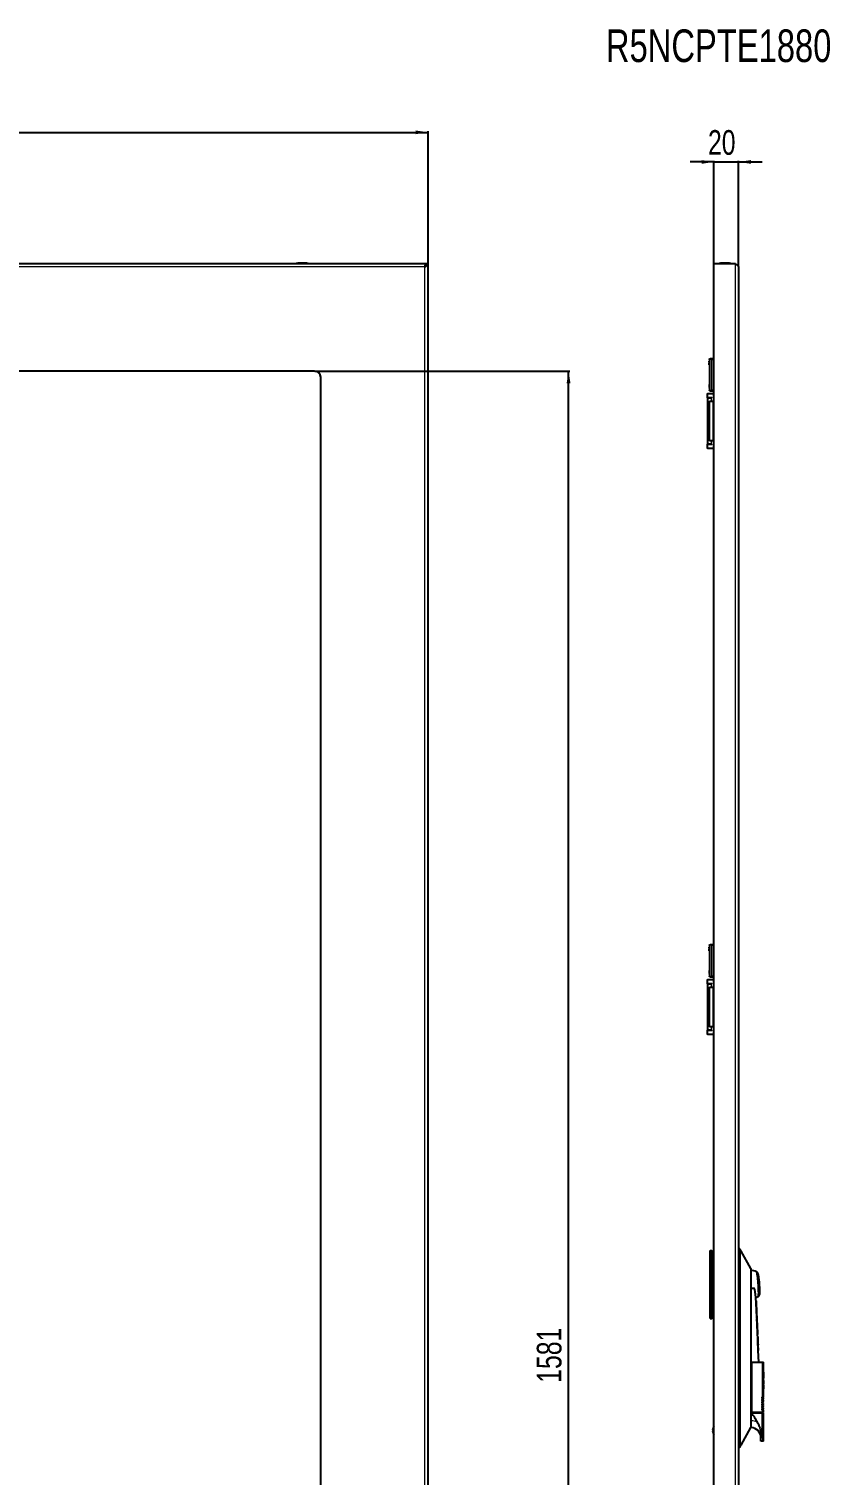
# Model space of a CAD drawing. Header units: millimetres. Extents: x -708 to 1768, y -1269 to 974.
# Drawn here: x -58 to 592, y -198 to 974 of the extents above; entities that cross this region are included whole.
import ezdxf

# ---------------------------------------------------------------- set-up
doc = ezdxf.new("R2010")
doc.units = ezdxf.units.MM
doc.layers.add('FORMAT', color=7, linetype='Continuous')
doc.styles.add('SLDTEXTSTYLE0', font='TXT', dxfattribs={"width": 0.75})
doc.dimstyles.new('SLDDIMSTYLE0', dxfattribs={"dimtxt": 20, "dimasz": 10, "dimexe": 0, "dimexo": 0.0625, "dimgap": 5, "dimtad": 2, "dimdec": 1, "dimrnd": 1e-09, "dimzin": 12, "dimdsep": 46, "dimtxsty": 'SLDTEXTSTYLE0', "dimsah": 1, "dimcen": 0.09, "dimadec": 0, "dimazin": 3, "dimtfac": 1, "dimtofl": 0, "dimtmove": 0, "dimatfit": 3, "dimfxl": 0, "dimfrac": 2, "dimtolj": 1, "dimtzin": 12, "dimarcsym": 0})
doc.dimstyles.new('SLDDIMSTYLE1', dxfattribs={"dimtxt": 20, "dimasz": 10, "dimexe": 0, "dimexo": 0.0625, "dimgap": 5, "dimtad": 2, "dimdec": 1, "dimrnd": 1e-09, "dimzin": 12, "dimdsep": 46, "dimtxsty": 'SLDTEXTSTYLE0', "dimsah": 1, "dimcen": 0.09, "dimadec": 0, "dimazin": 3, "dimtfac": 1, "dimtmove": 0, "dimatfit": 0, "dimfxl": 0, "dimfrac": 2, "dimtolj": 1, "dimtzin": 12, "dimarcsym": 0})

# ---------------------------------------------------------------- blocks, each defined once
blk = doc.blocks.new('_D')
at = {"layer": 'FORMAT'}
for p, q in [((-528.6, 784.1), (-528.6, 891.6)), ((265.4, 784.1), (265.4, 891.6)), ((-528.6, 890.6), (265.4, 890.6))]:
    blk.add_line(p, q, dxfattribs=at)
for points in [[(-528.6, 890.6), (-518.6, 889.1), (-518.6, 892.1)], [(265.4, 890.6), (255.4, 892.1), (255.4, 889.1)]]:
    blk.add_solid(points, dxfattribs=at)
at = {"layer": 'FORMAT', "insert": (-153.8, 916.4), "char_height": 20, "attachment_point": 1, "style": 'SLDTEXTSTYLE0'}
blk.add_mtext('794', dxfattribs=at)
blk = doc.blocks.new('_D_3')
at = {"layer": 'FORMAT'}
for p, q in [((173.4, 697.1), (380.4, 697.1)), ((379.4, -883.9), (379.4, 697.1)), ((173.4, -883.9), (380.4, -883.9))]:
    blk.add_line(p, q, dxfattribs=at)
for points in [[(379.4, 697.1), (377.8, 687.1), (380.9, 687.1)], [(379.4, -883.9), (380.9, -873.9), (377.8, -873.9)]]:
    blk.add_solid(points, dxfattribs=at)
at = {"layer": 'FORMAT', "insert": (353.6, -123), "char_height": 20, "attachment_point": 1, "rotation": 90, "style": 'SLDTEXTSTYLE0'}
blk.add_mtext('1581', dxfattribs=at)
blk = doc.blocks.new('_D_5')
at = {"layer": 'FORMAT'}
for p, q in [((497.3, 784.1), (497.3, 867.6)), ((517.3, 781.5), (517.3, 867.6)), ((497.3, 866.6), (478, 866.6)), ((497.3, 866.6), (517.3, 866.6)), ((517.3, 866.6), (536.5, 866.6))]:
    blk.add_line(p, q, dxfattribs=at)
for points in [[(497.3, 866.6), (487.3, 868.1), (487.3, 865.1)], [(517.3, 866.6), (527.3, 865.1), (527.3, 868.1)]]:
    blk.add_solid(points, dxfattribs=at)
at = {"layer": 'FORMAT', "insert": (492.5, 892.4), "char_height": 20, "attachment_point": 1, "style": 'SLDTEXTSTYLE0'}
blk.add_mtext('20', dxfattribs=at)

msp = doc.modelspace()

# ---------------------------------------------------------------- linework, layer by layer
at = {"color": 7, "linetype": 'Continuous', "lineweight": 25}
for p, q in [((263.07, 784.09), (-526.33, 784.09)), ((263.07, 784.09), (263.07, 782.36)), ((265.37, 784.09), (263.37, 784.09)), ((265.37, -970.91), (265.37, 784.09)), ((497.27, -970.91), (497.27, 784.09)), ((514.67, 784.09), (497.27, 784.09)), ((517.27, 781.49), (517.27, -17.41)), ((493.67, 706.59), (493.67, 681.59)), ((497.27, 707.09), (495.67, 707.09)), ((173.37, 697.09), (-436.63, 697.09)), ((178.37, -878.91), (178.37, 692.09)), ((495.67, 681.09), (497.27, 681.09)), ((491.72, 678.09), (491.72, 676.09)), ((497.27, 678.59), (492.22, 678.59)), ((492.22, 675.59), (495.72, 675.59)), ((492.22, 675.59), (492.22, 675.29)), ((492.22, 637.89), (492.22, 675.29)), ((492.22, 675.29), (495.22, 675.29)), ((493.77, 672.59), (496.77, 672.59)), ((493.77, 640.59), (493.77, 672.59)), ((494.72, 675.59), (494.72, 675.29)), ((495.22, 675.29), (495.72, 675.29)), ((495.72, 675.29), (495.72, 675.59)), ((497.27, 672.59), (496.77, 672.59)), ((491.72, 637.09), (491.72, 635.09)), ((495.22, 637.89), (492.22, 637.89)), ((492.22, 637.89), (492.22, 637.59)), ((495.72, 637.59), (492.22, 637.59)), ((492.22, 634.59), (497.27, 634.59)), ((496.77, 640.59), (493.77, 640.59)), ((494.72, 637.89), (494.72, 637.59)), ((495.72, 637.89), (495.22, 637.89)), ((495.72, 637.59), (495.72, 637.89)), ((496.77, 640.59), (497.27, 640.59)), ((493.67, 231.59), (493.67, 206.59)), ((497.27, 232.09), (495.67, 232.09)), ((491.72, 203.09), (491.72, 201.09)), ((497.27, 203.59), (492.22, 203.59)), ((492.22, 200.59), (495.72, 200.59)), ((492.22, 200.59), (492.22, 200.29)), ((492.22, 162.89), (492.22, 200.29)), ((492.22, 200.29), (495.22, 200.29)), ((494.72, 200.59), (494.72, 200.29)), ((495.22, 200.29), (495.72, 200.29)), ((495.67, 206.09), (497.27, 206.09)), ((495.72, 200.29), (495.72, 200.59)), ((493.77, 197.59), (496.77, 197.59)), ((493.77, 165.59), (493.77, 197.59)), ((497.27, 197.59), (496.77, 197.59)), ((496.77, 165.59), (493.77, 165.59)), ((496.77, 165.59), (497.27, 165.59)), ((491.72, 162.09), (491.72, 160.09)), ((495.22, 162.89), (492.22, 162.89)), ((492.22, 162.89), (492.22, 162.59)), ((495.72, 162.59), (492.22, 162.59)), ((492.22, 159.59), (497.27, 159.59)), ((494.72, 162.89), (494.72, 162.59)), ((495.72, 162.89), (495.22, 162.89)), ((495.72, 162.59), (495.72, 162.89)), ((494.37, -17.91), (494.37, -15.91)), ((494.37, -15.91), (495.27, -15.91)), ((494.37, -68.91), (494.37, -17.91)), ((495.67, -16.31), (495.67, -17.91)), ((495.67, -16.71), (497.27, -16.71)), ((495.67, -17.91), (495.67, -68.91)), ((518.27, -14.41), (517.27, -14.41)), ((517.27, -17.41), (517.27, -19.91)), ((517.27, -19.91), (517.27, -169.91)), ((518.27, -19.91), (518.27, -169.91)), ((527.27, -30.41), (519.35, -16.33)), ((527.27, -30.41), (527.27, -35.88)), ((527.27, -35.88), (527.27, -43.41)), ((527.27, -43.41), (527.27, -146.41)), ((531.79, -63.08), (531.39, -53.89)), ((531.51, -57.11), (531.46, -56.73)), ((531.52, -57.11), (531.47, -56.73)), ((531.47, -56.73), (531.59, -59.89)), ((531.52, -57.4), (531.51, -57.11)), ((531.52, -57.11), (531.51, -57.11)), ((531.53, -57.4), (531.52, -57.11)), ((531.53, -57.4), (531.52, -57.4)), ((534.21, -51.47), (534.22, -51.29)), ((494.37, -70.91), (494.37, -68.91)), ((495.67, -68.91), (495.67, -70.51)), ((497.27, -70.11), (495.67, -70.11)), ((531.88, -65.17), (531.78, -63.08)), ((531.79, -63.09), (531.78, -63.09)), ((532.06, -69.08), (531.83, -65.28)), ((532.04, -68.68), (531.9, -65.59)), ((531.9, -66.98), (532.14, -70.97)), ((532.03, -68.68), (532.06, -69.08)), ((532.1, -70.34), (532.05, -69.08)), ((532.06, -69.08), (532.05, -69.08)), ((494.37, -70.91), (495.27, -70.91)), ((532.08, -70.97), (532.07, -70.97)), ((532.14, -70.97), (532.08, -70.97)), ((532.23, -73.19), (532.13, -70.97)), ((532.17, -73.19), (532.17, -73.18)), ((532.17, -73.19), (532.17, -73.19)), ((532.29, -74.45), (532.24, -73.19)), ((532.28, -74.46), (532.28, -74.45)), ((532.39, -76.91), (532.3, -74.77)), ((532.4, -76.91), (532.39, -76.91)), ((532.6, -81.46), (532.4, -76.88)), ((532.45, -78.93), (532.49, -79.91)), ((532.46, -78.93), (532.5, -79.91)), ((532.57, -81.46), (532.56, -81.46)), ((532.69, -83.83), (532.59, -81.46)), ((532.64, -83.83), (532.64, -83.83)), ((532.81, -86.3), (532.7, -83.82)), ((532.76, -85.54), (532.77, -85.54)), ((532.77, -85.54), (532.78, -85.54)), ((532.8, -86.06), (532.79, -85.91)), ((532.82, -86.46), (532.8, -86.18)), ((532.84, -87.76), (532.82, -87.76)), ((532.85, -87.76), (532.83, -87.76)), ((532.89, -88.23), (532.84, -86.98)), ((532.87, -88.55), (532.84, -87.76)), ((532.88, -88.55), (532.85, -87.76)), ((532.86, -88.55), (532.85, -88.55)), ((532.86, -88.55), (532.88, -88.55)), ((532.87, -87.73), (532.92, -88.83)), ((532.91, -88.54), (532.89, -88.23)), ((532.95, -89.44), (532.91, -88.64)), ((533, -90.67), (532.95, -89.44)), ((533.04, -91.48), (533.02, -91.2)), ((533.05, -91.73), (533.04, -91.59)), ((533.18, -94.8), (533.06, -92.12)), ((533.06, -92.2), (533.06, -92.2)), ((533.07, -92.2), (533.07, -92.2)), ((533.18, -96.26), (533.12, -94.82)), ((533.14, -94.8), (533.13, -94.8)), ((533.26, -96.91), (533.17, -94.8)), ((533.69, -106.41), (533.27, -96.91)), ((527.27, -106.41), (527.48, -106.41)), ((527.48, -106.41), (527.72, -106.41)), ((527.72, -106.41), (527.72, -146.91)), ((527.72, -106.41), (536.83, -106.41)), ((536.83, -106.41), (536.83, -134.41)), ((536.83, -106.41), (537.48, -106.41)), ((537.23, -111.41), (537.48, -111.41)), ((537.23, -111.41), (537.23, -121.17)), ((537.35, -113.36), (537.35, -119.22)), ((537.36, -113.36), (537.35, -113.36)), ((537.36, -113.36), (537.36, -119.22)), ((537.36, -113.36), (537.48, -113.36)), ((537.48, -114.34), (537.41, -114.34)), ((537.41, -114.34), (537.41, -119.22)), ((537.46, -116.29), (537.46, -119.22)), ((537.47, -116.29), (537.46, -116.29)), ((537.47, -113.36), (537.47, -111.41)), ((537.47, -116.29), (537.47, -114.34)), ((537.47, -116.29), (537.47, -119.22)), ((537.47, -116.29), (537.48, -116.29)), ((537.48, -111.41), (537.48, -106.41)), ((537.48, -114.34), (537.48, -113.36)), ((537.48, -119.22), (537.48, -116.29)), ((537.41, -121.17), (537.23, -121.17)), ((537.37, -124.97), (537.23, -124.97)), ((537.23, -124.97), (537.23, -127.94)), ((537.23, -127.94), (537.3, -127.94)), ((537.29, -125.47), (537.29, -126.27)), ((537.3, -125.47), (537.29, -125.47)), ((537.3, -126.27), (537.29, -126.27)), ((537.29, -126.76), (537.29, -127.94)), ((537.3, -126.76), (537.29, -126.76)), ((537.3, -125.47), (537.3, -126.27)), ((537.3, -125.47), (537.36, -125.47)), ((537.36, -126.27), (537.3, -126.27)), ((537.3, -126.76), (537.3, -127.94)), ((537.3, -126.76), (537.35, -126.76)), ((537.36, -119.22), (537.35, -119.22)), ((537.41, -119.22), (537.36, -119.22)), ((537.38, -127.94), (537.4, -127.94)), ((537.4, -126.5), (537.39, -126.5)), ((537.39, -127.94), (537.43, -127.94)), ((537.41, -121.17), (537.41, -124.1)), ((537.48, -124.1), (537.41, -124.1)), ((537.43, -125.81), (537.42, -125.81)), ((537.43, -127.15), (537.42, -127.15)), ((537.42, -127.51), (537.42, -127.52)), ((537.43, -127.51), (537.42, -127.51)), ((537.43, -127.52), (537.42, -127.52)), ((537.42, -127.85), (537.42, -127.94)), ((537.43, -127.85), (537.42, -127.85)), ((537.43, -127.51), (537.43, -127.52)), ((537.43, -127.85), (537.43, -127.94)), ((537.47, -124.97), (537.44, -127.94)), ((537.44, -127.94), (537.47, -127.94)), ((537.47, -119.22), (537.46, -119.22)), ((537.46, -121.17), (537.46, -122.15)), ((537.47, -121.17), (537.46, -121.17)), ((537.47, -122.15), (537.46, -122.15)), ((537.46, -126.84), (537.47, -125.57)), ((537.47, -126.84), (537.46, -126.84)), ((537.46, -127.94), (537.46, -127.33)), ((537.47, -127.33), (537.46, -127.33)), ((537.47, -121.17), (537.47, -119.22)), ((537.48, -119.22), (537.47, -119.22)), ((537.47, -121.17), (537.47, -122.15)), ((537.47, -121.17), (537.48, -121.17)), ((537.47, -124.1), (537.47, -122.15)), ((537.48, -122.15), (537.47, -122.15)), ((537.48, -124.97), (537.47, -124.97)), ((537.48, -125.57), (537.47, -125.57)), ((537.47, -126.84), (537.48, -125.57)), ((537.47, -127.33), (537.47, -126.51)), ((537.47, -126.84), (537.48, -126.84)), ((537.47, -127.33), (537.48, -127.33)), ((537.47, -127.94), (537.47, -127.33)), ((537.48, -122.15), (537.48, -121.17)), ((537.48, -124.97), (537.48, -124.1)), ((537.48, -125.6), (537.48, -124.97)), ((537.48, -125.57), (537.48, -126.84)), ((537.48, -134.41), (537.48, -127.33)), ((536.29, -134.51), (536.72, -134.51)), ((536.29, -135.91), (536.72, -135.91)), ((536.29, -137.31), (536.72, -137.31)), ((536.29, -138.71), (536.72, -138.71)), ((536.29, -140.11), (536.72, -140.11)), ((537.38, -134.51), (536.72, -134.51)), ((537.38, -135.91), (536.72, -135.91)), ((537.38, -137.31), (536.72, -137.31)), ((537.38, -138.71), (536.72, -138.71)), ((537.38, -140.11), (536.72, -140.11)), ((537.48, -135.81), (536.83, -135.81)), ((537.48, -137.21), (536.83, -137.21)), ((537.48, -138.61), (536.83, -138.61)), ((537.48, -140.01), (536.83, -140.01)), ((537.48, -135.81), (536.98, -134.51)), ((537.48, -137.21), (536.98, -135.91)), ((537.48, -138.61), (536.98, -137.31)), ((537.48, -140.01), (536.98, -138.71)), ((537.48, -141.41), (536.98, -140.11)), ((527.27, -146.41), (527.27, -147.41)), ((527.27, -146.91), (527.48, -146.91)), ((527.48, -147.41), (527.27, -147.41)), ((527.48, -146.91), (527.72, -146.91)), ((527.48, -147.41), (527.72, -147.41)), ((527.72, -146.91), (536.83, -146.91)), ((527.72, -147.41), (536.83, -147.41)), ((535.48, -147.41), (535.46, -146.91)), ((536.29, -141.51), (536.72, -141.51)), ((536.29, -142.91), (536.72, -142.91)), ((536.29, -144.31), (536.72, -144.31)), ((537.38, -141.51), (536.72, -141.51)), ((537.38, -142.91), (536.72, -142.91)), ((537.38, -144.31), (536.72, -144.31)), ((537.48, -141.41), (536.83, -141.41)), ((537.48, -142.81), (536.83, -142.81)), ((537.48, -144.21), (536.83, -144.21)), ((536.83, -145.61), (536.83, -146.91)), ((537.48, -145.61), (536.83, -145.61)), ((536.83, -146.91), (537.48, -146.91)), ((536.83, -167.41), (536.83, -147.41)), ((536.83, -147.41), (537.48, -147.41)), ((537.48, -142.81), (536.98, -141.51)), ((537.48, -144.21), (536.98, -142.91)), ((537.48, -145.61), (536.98, -144.31)), ((537.48, -146.91), (537.48, -145.61)), ((537.48, -170.41), (537.48, -147.41)), ((496.25, -161.13), (496.56, -161.21)), ((496.56, -162.31), (496.25, -162.39)), ((496.56, -159.76), (496.56, -159.84)), ((496.56, -161.21), (496.56, -162.31)), ((496.56, -163.68), (496.56, -163.76)), ((519.35, -173.49), (527.27, -159.41)), ((527.27, -153.94), (527.27, -159.41)), ((527.27, -159.41), (527.48, -159.41)), ((517.27, -169.91), (517.27, -172.41)), ((517.27, -172.41), (517.27, -968.31)), ((518.27, -175.41), (517.27, -175.41)), ((535.48, -167.41), (535.48, -164.32)), ((537.2, -170.41), (535.48, -170.41)), ((537.48, -170.41), (537.2, -170.41))]:
    msp.add_line(p, q, dxfattribs=at)
at = {"color": 8, "linetype": 'Continuous', "lineweight": 18}
for p, q in [((262.77, 781.49), (-526.03, 781.49)), ((168.23, 784.22), (158.51, 784.22)), ((168.12, 784.34), (158.62, 784.34)), ((262.77, -968.31), (262.77, 781.49)), ((511.13, 784.22), (501.41, 784.22)), ((511.02, 784.34), (501.52, 784.34)), ((514.67, -970.91), (514.67, 784.09)), ((495.67, 706.59), (497.27, 706.59)), ((495.67, 681.59), (495.67, 706.59)), ((497.27, 681.59), (495.67, 681.59)), ((495.22, 675.29), (495.22, 675.59)), ((495.22, 672.59), (495.22, 675.29)), ((496.77, 640.59), (496.77, 672.59)), ((495.22, 637.89), (495.22, 640.59)), ((495.22, 637.59), (495.22, 637.89)), ((495.67, 206.59), (495.67, 231.59)), ((495.67, 231.59), (497.27, 231.59)), ((495.22, 200.29), (495.22, 200.59)), ((495.22, 197.59), (495.22, 200.29)), ((497.27, 206.59), (495.67, 206.59)), ((496.77, 165.59), (496.77, 197.59)), ((495.22, 162.89), (495.22, 165.59)), ((495.22, 162.59), (495.22, 162.89)), ((494.37, -17.91), (495.27, -17.91)), ((495.27, -17.91), (495.27, -15.91)), ((495.27, -17.91), (495.67, -17.91)), ((495.27, -68.91), (495.27, -17.91)), ((497.27, -17.71), (495.67, -17.71)), ((518.27, -19.91), (517.27, -19.91)), ((494.37, -68.91), (495.27, -68.91)), ((495.27, -70.91), (495.27, -68.91)), ((495.27, -68.91), (495.67, -68.91)), ((495.67, -69.11), (497.27, -69.11)), ((532.46, -78.93), (532.45, -78.93)), ((532.5, -79.91), (532.49, -79.91)), ((527.48, -106.41), (527.48, -146.91)), ((536.83, -134.41), (537.48, -134.41)), ((527.48, -153.94), (527.27, -153.94)), ((527.48, -159.41), (527.48, -153.94)), ((518.27, -169.91), (517.27, -169.91)), ((535.48, -167.41), (536.83, -167.41))]:
    msp.add_line(p, q, dxfattribs=at)
at = {"color": 7, "linetype": 'Continuous', "lineweight": 25, "flags": 128}
for points in [[(531.83, -65.28), (531.87, -66.23), (531.9, -66.98)], [(532.08, -70.97), (532.13, -72.21), (532.17, -73.19)], [(532.45, -79.59), (532.56, -81.96), (532.64, -83.83)], [(532.49, -79.91), (532.53, -80.78), (532.56, -81.46)], [(532.5, -79.91), (532.54, -80.78), (532.57, -81.46)], [(532.84, -88.41), (533.03, -92.81), (533.18, -96.26)], [(533.13, -94.8), (532.97, -91.3), (532.85, -88.55)], [(533.14, -94.8), (532.98, -91.3), (532.86, -88.55)], [(537.39, -127.24), (537.39, -127.42), (537.39, -127.56)], [(537.42, -127.51), (537.42, -127.31), (537.42, -127.15)], [(537.43, -127.51), (537.43, -127.31), (537.43, -127.15)]]:
    msp.add_lwpolyline(points, dxfattribs=at)
at = {"color": 7, "linetype": 'Continuous', "lineweight": 25}
for centre, radius, start, end in [((158.64, 784.22), 0.126, 96.02558, 180), ((184.28, 784.15), 25.77, 179.86102, 180.13898), ((163.37, 739.34), 45.25, 90.0016, 96.02558), ((163.37, 739.34), 45.25, 83.97442, 89.9984), ((168.11, 784.22), 0.126, 0, 83.97442), ((142.47, 784.15), 25.77, 359.86102, 0.13898), ((501.54, 784.22), 0.126, 96.02558, 180), ((527.18, 784.15), 25.77, 179.86102, 180.13898), ((506.27, 739.34), 45.25, 90.0016, 96.02558), ((506.27, 739.34), 45.25, 83.97442, 89.9984), ((511.01, 784.22), 0.126, 0, 83.97442), ((485.37, 784.15), 25.77, 359.86102, 0.13898), ((173.37, 692.09), 5, 0, 90), ((492.22, 678.09), 0.5, 90, 180), ((492.22, 676.09), 0.5, 180, 270), ((492.22, 637.09), 0.5, 90, 180), ((492.22, 635.09), 0.5, 180, 270), ((492.22, 203.09), 0.5, 90, 180), ((492.22, 201.09), 0.5, 180, 270), ((492.22, 162.09), 0.5, 90, 180), ((492.22, 160.09), 0.5, 180, 270), ((495.27, -16.31), 0.4, 0, 90), ((527.27, -43.41), 11.4, 66.37549, 90), ((527.27, -43.41), 11.4, 291.36213, 301.71629), ((495.27, -70.51), 0.4, 270, 0), ((537.38, -134.41), 0.1, 270, 0), ((537.38, -135.81), 0.1, 270, 0), ((537.38, -137.21), 0.1, 270, 0), ((537.38, -138.61), 0.1, 270, 0), ((537.38, -140.01), 0.1, 270, 0), ((537.38, -141.41), 0.1, 270, 0), ((537.38, -142.81), 0.1, 270, 0), ((537.38, -144.21), 0.1, 270, 0), ((501.66, -161.76), 5.45, 159.42245, 173.41237), ((501.66, -161.76), 5.45, 186.58763, 200.57755), ((501.52, -161.76), 5.35, 142.60007, 158.09132), ((501.52, -161.76), 5.35, 201.90868, 217.39993), ((527.48, -167.41), 8, 0, 90)]:
    msp.add_arc(centre, radius, start, end, dxfattribs=at)
at = {"color": 8, "linetype": 'Continuous', "lineweight": 18}
msp.add_arc((527.63, -166.01), 12.07, 66.28954, 90.71323, dxfattribs=at)
at = {"color": 7, "linetype": 'Continuous', "lineweight": 25}
for points, knots in [([(262.77, 781.49), (262.94, 781.6), (263.11, 781.71), (263.45, 781.92), (263.61, 782.03), (263.93, 782.25), (264.08, 782.36), (264.36, 782.57), (264.49, 782.68), (264.73, 782.9), (264.84, 783.01), (265.03, 783.22), (265.11, 783.33), (265.3, 783.66), (265.37, 783.87), (265.37, 784.09)], [0, 0, 0, 0, 0.125, 0.125, 0.25, 0.25, 0.375, 0.375, 0.5, 0.5, 0.625, 0.625, 0.75, 0.75, 1, 1, 1, 1]), ([(262.77, 781.49), (262.93, 781.92), (263.08, 782.35), (263.31, 783.22), (263.37, 783.66), (263.37, 784.09)], [0, 0, 0, 0, 0.5, 0.5, 1, 1, 1, 1]), ([(263.07, 784.09), (263.05, 784.09), (263.02, 784.02), (262.97, 783.76), (262.95, 783.57), (262.9, 783.09), (262.87, 782.8), (262.82, 782.17), (262.8, 781.83), (262.77, 781.49)], [0, 0, 0, 0, 0.25, 0.25, 0.5, 0.5, 0.75, 0.75, 1, 1, 1, 1]), ([(514.67, 784.09), (514.84, 783.98), (515.01, 783.87), (515.35, 783.66), (515.51, 783.55), (515.83, 783.33), (515.98, 783.22), (516.26, 783.01), (516.39, 782.9), (516.63, 782.68), (516.74, 782.57), (516.93, 782.36), (517.01, 782.25), (517.21, 781.92), (517.27, 781.71), (517.27, 781.49)], [0, 0, 0, 0, 0.125, 0.125, 0.25, 0.25, 0.375, 0.375, 0.5, 0.5, 0.625, 0.625, 0.75, 0.75, 1, 1, 1, 1]), ([(493.37, 704.59), (493.37, 704.65), (493.37, 704.73), (493.37, 704.82), (493.37, 704.91), (493.37, 705.04), (493.37, 705.07), (493.37, 705.09)], [0, 0, 0, 0, 0.1246927, 0.1871822, 0.2497734, 0.5000394, 1, 1, 1, 1]), ([(493.37, 704.38), (493.37, 704.39), (493.37, 704.39), (493.37, 704.4), (493.37, 704.41), (493.37, 704.43), (493.37, 704.48), (493.37, 704.52), (493.37, 704.56), (493.37, 704.58), (493.37, 704.59)], [0, 0, 0, 0, 0.1288253, 0.1801694, 0.2433966, 0.3698599, 0.4998642, 0.7496495, 0.8434763, 1, 1, 1, 1]), ([(493.37, 702.88), (493.37, 702.95), (493.37, 703.11), (493.37, 703.33), (493.37, 703.5), (493.37, 703.67), (493.37, 703.78), (493.37, 703.79), (493.37, 703.8)], [0, 0, 0, 0, 0.12504855, 0.2498861, 0.37085579, 0.49981991, 0.74960864, 1, 1, 1, 1]), ([(493.37, 702.03), (493.37, 702.04), (493.37, 702.05), (493.37, 702.14), (493.37, 702.23), (493.37, 702.36), (493.37, 702.57), (493.37, 702.75), (493.37, 702.88)], [0, 0, 0, 0, 0.25007, 0.3791813, 0.5004993, 0.6241696, 0.7508424, 1, 1, 1, 1]), ([(493.37, 686.15), (493.37, 686.14), (493.37, 686.13), (493.37, 686.04), (493.37, 685.95), (493.37, 685.82), (493.37, 685.61), (493.37, 685.43), (493.37, 685.31)], [0, 0, 0, 0, 0.2500695, 0.3795588, 0.5004992, 0.6245563, 0.7508428, 1, 1, 1, 1]), ([(493.37, 685.31), (493.37, 685.27), (493.37, 685.19), (493.37, 685.03), (493.37, 684.85), (493.37, 684.67), (493.37, 684.51), (493.37, 684.4), (493.37, 684.39), (493.37, 684.38)], [0, 0, 0, 0, 0.06263661, 0.12527825, 0.25007232, 0.37484052, 0.49999408, 0.74969583, 1, 1, 1, 1]), ([(493.37, 683.8), (493.37, 683.79), (493.37, 683.79), (493.37, 683.78), (493.37, 683.77), (493.37, 683.75), (493.37, 683.68), (493.37, 683.63), (493.37, 683.59)], [0, 0, 0, 0, 0.1310705, 0.1824367, 0.2437962, 0.3713877, 0.5004416, 1, 1, 1, 1]), ([(493.37, 683.59), (493.37, 683.56), (493.37, 683.51), (493.37, 683.43), (493.37, 683.36), (493.37, 683.27), (493.37, 683.14), (493.37, 683.11), (493.37, 683.09)], [0, 0, 0, 0, 0.0626863, 0.1251726, 0.1876279, 0.2501847, 0.5003136, 1, 1, 1, 1]), ([(493.37, 229.59), (493.37, 229.65), (493.37, 229.73), (493.37, 229.82), (493.37, 229.91), (493.37, 230.04), (493.37, 230.07), (493.37, 230.09)], [0, 0, 0, 0, 0.12469266, 0.18718223, 0.24977336, 0.50003944, 1, 1, 1, 1]), ([(493.37, 229.38), (493.37, 229.39), (493.37, 229.39), (493.37, 229.4), (493.37, 229.41), (493.37, 229.43), (493.37, 229.48), (493.37, 229.52), (493.37, 229.56), (493.37, 229.58), (493.37, 229.59)], [0, 0, 0, 0, 0.1288253, 0.1801694, 0.2433966, 0.3698599, 0.4998642, 0.7496495, 0.8434763, 1, 1, 1, 1]), ([(493.37, 227.88), (493.37, 227.95), (493.37, 228.11), (493.37, 228.33), (493.37, 228.5), (493.37, 228.67), (493.37, 228.78), (493.37, 228.79), (493.37, 228.8)], [0, 0, 0, 0, 0.1250486, 0.2498861, 0.3708558, 0.4998199, 0.7496086, 1, 1, 1, 1]), ([(493.37, 227.03), (493.37, 227.04), (493.37, 227.05), (493.37, 227.14), (493.37, 227.23), (493.37, 227.36), (493.37, 227.57), (493.37, 227.75), (493.37, 227.88)], [0, 0, 0, 0, 0.25007, 0.3791813, 0.5004993, 0.6241696, 0.7508424, 1, 1, 1, 1]), ([(493.37, 211.15), (493.37, 211.14), (493.37, 211.13), (493.37, 211.04), (493.37, 210.95), (493.37, 210.82), (493.37, 210.61), (493.37, 210.43), (493.37, 210.31)], [0, 0, 0, 0, 0.2500695, 0.3795588, 0.5004992, 0.6245563, 0.7508428, 1, 1, 1, 1]), ([(493.37, 210.31), (493.37, 210.27), (493.37, 210.19), (493.37, 210.03), (493.37, 209.85), (493.37, 209.67), (493.37, 209.51), (493.37, 209.4), (493.37, 209.39), (493.37, 209.38)], [0, 0, 0, 0, 0.0626366, 0.1252782, 0.2500723, 0.3748405, 0.4999941, 0.7496958, 1, 1, 1, 1]), ([(493.37, 208.8), (493.37, 208.79), (493.37, 208.79), (493.37, 208.78), (493.37, 208.77), (493.37, 208.75), (493.37, 208.68), (493.37, 208.63), (493.37, 208.59)], [0, 0, 0, 0, 0.1310705, 0.1824367, 0.2437962, 0.3713877, 0.5004416, 1, 1, 1, 1]), ([(493.37, 208.59), (493.37, 208.56), (493.37, 208.51), (493.37, 208.43), (493.37, 208.36), (493.37, 208.27), (493.37, 208.14), (493.37, 208.11), (493.37, 208.09)], [0, 0, 0, 0, 0.0626863, 0.1251726, 0.1876279, 0.2501847, 0.5003136, 1, 1, 1, 1]), ([(518.27, -14.41), (518.27, -14.47), (518.27, -14.59), (518.27, -15.54), (518.27, -16.94), (518.27, -18.48), (518.27, -19.5), (518.27, -19.91)], [0, 0, 0, 0, 0.2146939, 0.4293877, 0.6440816, 0.8587754, 1, 1, 1, 1]), ([(519.35, -16.33), (519.16, -16.02), (518.8, -15.44), (518.45, -14.74), (518.28, -14.41)], [0, 0, 0, 0, 0.5253232, 1, 1, 1, 1]), ([(532.9, -34.17), (532.88, -34.11), (532.82, -33.93), (532.64, -33.62), (532.33, -33.25), (532.02, -33.08), (531.85, -32.99)], [0, 0, 0, 0, 0.1241525, 0.3416426, 0.6499736, 1, 1, 1, 1]), ([(532.98, -34.51), (532.97, -34.49), (532.96, -34.4), (533.05, -34.9), (533.25, -36.09), (533.59, -38.32), (533.9, -41.07), (534.14, -44.02), (534.25, -46.8), (534.27, -49.12), (534.24, -50.75), (534.21, -51.41), (534.21, -51.46), (534.21, -51.47)], [0, 0, 0, 0, 0.0304029, 0.0987685, 0.2060227, 0.3169243, 0.4297958, 0.5422701, 0.6521441, 0.7582201, 0.8609093, 0.9621672, 1, 1, 1, 1]), ([(531.37, -53.89), (531.37, -53.9), (531.38, -53.92), (531.13, -52.56), (530.81, -50.37), (530.52, -48.3), (530.45, -47.07), (530.21, -46.7), (530.14, -46.65), (530.08, -46.63), (529.95, -46.64), (529.51, -46.71), (528.58, -46.74), (527.77, -46.53), (527.29, -46.41)], [0, 0, 0, 0, 0.1420116, 0.3674067, 0.5915241, 0.7394027, 0.8132929, 0.8201752, 0.8255968, 0.8292873, 0.8330273, 0.8487437, 0.9118689, 1, 1, 1, 1]), ([(531.62, -59.83), (531.6, -59.39), (531.56, -58.52), (531.54, -57.77), (531.53, -57.4)], [0, 0, 0, 0, 0.5009634, 1, 1, 1, 1]), ([(533.27, -53.08), (533.35, -53.04), (533.57, -52.91), (533.82, -52.61), (534.03, -52.27), (534.13, -51.99), (534.17, -51.83), (534.18, -51.77)], [0, 0, 0, 0, 0.17470151, 0.45834159, 0.69638119, 0.88850071, 1, 1, 1, 1]), ([(531.59, -59.89), (531.62, -60.48), (531.67, -61.66), (531.76, -63.37), (531.84, -64.68), (531.89, -65.33), (531.9, -65.56), (531.9, -65.59), (531.9, -65.6)], [0, 0, 0, 0, 0.2502823, 0.4993933, 0.7487907, 0.8746994, 0.9372862, 1, 1, 1, 1]), ([(531.79, -63.09), (531.79, -63.08), (531.79, -63.04), (531.78, -62.79), (531.75, -62.43), (531.72, -61.84), (531.67, -60.96), (531.63, -60.21), (531.62, -59.83)], [0, 0, 0, 0, 0.1244159, 0.2483566, 0.3739824, 0.5001693, 0.7493996, 1, 1, 1, 1]), ([(532.29, -74.48), (532.29, -74.44), (532.29, -74.36), (532.29, -74.69), (532.3, -75.29), (532.32, -75.8), (532.32, -76.06)], [0, 0, 0, 0, 0.248736, 0.498686, 0.7481067, 1, 1, 1, 1]), ([(532.32, -76.06), (532.33, -76.34), (532.35, -76.88), (532.39, -78.09), (532.43, -78.99), (532.45, -79.59)], [0, 0, 0, 0, 0.249362, 0.4996719, 1, 1, 1, 1]), ([(532.39, -76.91), (532.39, -76.92), (532.39, -76.93), (532.39, -77.11), (532.39, -77.36), (532.4, -77.71), (532.42, -78.24), (532.44, -78.65), (532.45, -78.93)], [0, 0, 0, 0, 0.2494324, 0.37514, 0.4993561, 0.6234585, 0.749245, 1, 1, 1, 1]), ([(532.4, -76.91), (532.4, -76.92), (532.4, -76.93), (532.4, -77.11), (532.4, -77.36), (532.41, -77.71), (532.43, -78.24), (532.45, -78.65), (532.46, -78.93)], [0, 0, 0, 0, 0.2494324, 0.37514, 0.4993561, 0.6234585, 0.749245, 1, 1, 1, 1]), ([(532.79, -85.91), (532.79, -85.98), (532.8, -86.1), (532.81, -86.51), (532.83, -87.14), (532.86, -87.97), (532.89, -88.54), (532.9, -88.83)], [0, 0, 0, 0, 0.1246003, 0.2489765, 0.5004054, 0.7493329, 1, 1, 1, 1]), ([(532.91, -88.83), (532.89, -88.31), (532.86, -87.53), (532.82, -86.57), (532.81, -86.23), (532.8, -86.06)], [0, 0, 0, 0, 0.4989654, 0.74992197, 1, 1, 1, 1]), ([(532.92, -88.83), (532.9, -88.41), (532.87, -87.77), (532.84, -86.98), (532.82, -86.63), (532.82, -86.46)], [0, 0, 0, 0, 0.5014603, 0.750257, 1, 1, 1, 1]), ([(532.83, -87.76), (532.83, -87.77), (532.83, -87.79), (532.83, -87.94), (532.83, -88.12), (532.83, -88.28), (532.84, -88.37), (532.84, -88.41)], [0, 0, 0, 0, 0.2494454, 0.4989987, 0.7485105, 0.8738593, 1, 1, 1, 1]), ([(532.9, -88.83), (532.91, -89.11), (532.94, -89.67), (532.98, -90.49), (533.01, -91.12), (533.04, -91.53), (533.04, -91.66), (533.05, -91.73)], [0, 0, 0, 0, 0.24873067, 0.49737733, 0.75052803, 0.87523315, 1, 1, 1, 1]), ([(533.04, -91.59), (533.03, -91.42), (533.02, -91.07), (532.97, -90.12), (532.93, -89.35), (532.91, -88.83)], [0, 0, 0, 0, 0.2495753, 0.5008418, 1, 1, 1, 1]), ([(532.92, -88.83), (532.94, -89.21), (532.96, -89.68), (532.98, -90.11), (532.98, -90.19)], [0, 0, 0, 0, 0.8027863, 1, 1, 1, 1]), ([(533.02, -91.2), (533.02, -91.03), (533, -90.68), (532.97, -89.88), (532.94, -89.25), (532.92, -88.83)], [0, 0, 0, 0, 0.2508953, 0.500775, 1, 1, 1, 1]), ([(533.05, -91.77), (533.05, -91.83), (533.06, -92.02), (533.06, -92.13), (533.07, -92.2)], [0, 0, 0, 0, 0.33497063, 1, 1, 1, 1]), ([(533.18, -96.26), (533.18, -96.3), (533.19, -96.39), (533.2, -96.55), (533.21, -96.73), (533.22, -96.88), (533.23, -96.9), (533.23, -96.91)], [0, 0, 0, 0, 0.1253881, 0.2505914, 0.5001924, 0.7498055, 1, 1, 1, 1]), ([(537.35, -126.76), (537.36, -126.76), (537.37, -126.77), (537.38, -126.83), (537.38, -126.89), (537.39, -127), (537.39, -127.12), (537.39, -127.21), (537.39, -127.24)], [0, 0, 0, 0, 0.3623072, 0.4997618, 0.6038945, 0.7077513, 0.8881589, 1, 1, 1, 1]), ([(537.42, -125.81), (537.42, -125.73), (537.42, -125.58), (537.42, -125.36), (537.41, -125.2), (537.39, -124.99), (537.37, -124.98), (537.36, -124.97)], [0, 0, 0, 0, 0.125885, 0.2500023, 0.3752557, 0.5012371, 1, 1, 1, 1]), ([(537.36, -125.47), (537.37, -125.47), (537.38, -125.48), (537.39, -125.58), (537.39, -125.67), (537.39, -125.77), (537.39, -125.84), (537.39, -125.87)], [0, 0, 0, 0, 0.4647786, 0.6394977, 0.7667833, 0.8944855, 1, 1, 1, 1]), ([(537.39, -125.87), (537.39, -125.91), (537.39, -125.99), (537.39, -126.09), (537.39, -126.17), (537.38, -126.26), (537.37, -126.26), (537.36, -126.27)], [0, 0, 0, 0, 0.1448477, 0.2595538, 0.3741459, 0.5488424, 1, 1, 1, 1]), ([(537.43, -125.81), (537.43, -125.72), (537.43, -125.55), (537.42, -125.34), (537.42, -125.17), (537.4, -124.99), (537.38, -124.98), (537.37, -124.97)], [0, 0, 0, 0, 0.1491412, 0.264134, 0.3788516, 0.5602325, 1, 1, 1, 1]), ([(537.39, -126.5), (537.4, -126.48), (537.41, -126.44), (537.41, -126.31), (537.42, -126.18), (537.42, -126.02), (537.42, -125.89), (537.42, -125.81)], [0, 0, 0, 0, 0.2497832, 0.499064, 0.6242352, 0.7496528, 1, 1, 1, 1]), ([(537.42, -127.15), (537.42, -127.07), (537.41, -126.96), (537.41, -126.81), (537.41, -126.71), (537.41, -126.63), (537.4, -126.56), (537.4, -126.52), (537.39, -126.5)], [0, 0, 0, 0, 0.2503671, 0.3757454, 0.500635, 0.6256328, 0.7501265, 1, 1, 1, 1]), ([(537.39, -127.56), (537.39, -127.6), (537.39, -127.67), (537.39, -127.79), (537.39, -127.88), (537.39, -127.93), (537.39, -127.94)], [0, 0, 0, 0, 0.25613945, 0.51269783, 0.91902215, 1, 1, 1, 1]), ([(537.4, -126.5), (537.41, -126.47), (537.42, -126.42), (537.42, -126.25), (537.43, -126.06), (537.43, -125.9), (537.43, -125.82), (537.43, -125.81)], [0, 0, 0, 0, 0.3314728, 0.5464809, 0.7625261, 0.960277, 1, 1, 1, 1]), ([(537.43, -127.15), (537.43, -127.05), (537.42, -126.89), (537.42, -126.69), (537.41, -126.57), (537.41, -126.53), (537.4, -126.5)], [0, 0, 0, 0, 0.3364219, 0.5234602, 0.710673, 1, 1, 1, 1]), ([(537.42, -127.85), (537.42, -127.84), (537.42, -127.83), (537.42, -127.79), (537.42, -127.69), (537.42, -127.59), (537.42, -127.52)], [0, 0, 0, 0, 0.1253633, 0.25003164, 0.49967516, 1, 1, 1, 1]), ([(537.43, -127.85), (537.43, -127.84), (537.43, -127.81), (537.43, -127.73), (537.43, -127.63), (537.43, -127.56), (537.43, -127.52)], [0, 0, 0, 0, 0.2026304, 0.4204058, 0.7280078, 1, 1, 1, 1]), ([(536.82, -135.81), (536.73, -135.59), (536.6, -135.27), (536.42, -134.84), (536.33, -134.62), (536.29, -134.51)], [0, 0, 0, 0, 0.4999933, 0.7499958, 1, 1, 1, 1]), ([(536.82, -137.21), (536.73, -136.99), (536.6, -136.67), (536.42, -136.24), (536.33, -136.02), (536.29, -135.91)], [0, 0, 0, 0, 0.4999933, 0.7499958, 1, 1, 1, 1]), ([(536.82, -138.61), (536.73, -138.39), (536.6, -138.07), (536.42, -137.64), (536.33, -137.42), (536.29, -137.31)], [0, 0, 0, 0, 0.4999933, 0.7499958, 1, 1, 1, 1]), ([(536.82, -140.01), (536.73, -139.79), (536.6, -139.47), (536.42, -139.04), (536.33, -138.82), (536.29, -138.71)], [0, 0, 0, 0, 0.4999933, 0.7499958, 1, 1, 1, 1]), ([(536.82, -141.41), (536.73, -141.19), (536.6, -140.87), (536.42, -140.44), (536.33, -140.22), (536.29, -140.11)], [0, 0, 0, 0, 0.49999327, 0.74999583, 1, 1, 1, 1]), ([(536.72, -134.51), (536.73, -134.51), (536.76, -134.5), (536.8, -134.48), (536.82, -134.45), (536.82, -134.43), (536.83, -134.41), (536.83, -134.41)], [0, 0, 0, 0, 0.2956914, 0.5686867, 0.7598531, 0.9519121, 1, 1, 1, 1]), ([(536.72, -135.91), (536.73, -135.91), (536.76, -135.9), (536.8, -135.88), (536.82, -135.85), (536.82, -135.83), (536.83, -135.81), (536.83, -135.81)], [0, 0, 0, 0, 0.2956914, 0.5686867, 0.7598531, 0.9519121, 1, 1, 1, 1]), ([(536.72, -137.31), (536.73, -137.31), (536.76, -137.3), (536.8, -137.28), (536.82, -137.25), (536.82, -137.23), (536.83, -137.21), (536.83, -137.21)], [0, 0, 0, 0, 0.29569138, 0.56868667, 0.75985305, 0.95191208, 1, 1, 1, 1]), ([(536.72, -138.71), (536.73, -138.71), (536.76, -138.7), (536.8, -138.68), (536.82, -138.65), (536.82, -138.63), (536.83, -138.61), (536.83, -138.61)], [0, 0, 0, 0, 0.29569138, 0.56868667, 0.75985305, 0.95191208, 1, 1, 1, 1]), ([(536.72, -140.11), (536.73, -140.11), (536.76, -140.1), (536.8, -140.08), (536.82, -140.05), (536.82, -140.03), (536.83, -140.01), (536.83, -140.01)], [0, 0, 0, 0, 0.2956914, 0.5686867, 0.7598531, 0.9519121, 1, 1, 1, 1]), ([(527.27, -147.41), (527.27, -148.54), (527.27, -150.88), (527.27, -152.9), (527.27, -153.94)], [0, 0, 0, 0, 0.4843885, 1, 1, 1, 1]), ([(527.72, -147.41), (528.54, -148.65), (530.19, -151.15), (531.72, -153.69), (532.48, -154.96)], [0, 0, 0, 0, 0.499713, 1, 1, 1, 1]), ([(536.82, -142.81), (536.73, -142.59), (536.6, -142.27), (536.42, -141.84), (536.33, -141.62), (536.29, -141.51)], [0, 0, 0, 0, 0.4999933, 0.7499958, 1, 1, 1, 1]), ([(536.82, -144.21), (536.73, -143.99), (536.6, -143.67), (536.42, -143.24), (536.33, -143.02), (536.29, -142.91)], [0, 0, 0, 0, 0.4999933, 0.7499958, 1, 1, 1, 1]), ([(536.82, -145.61), (536.73, -145.39), (536.6, -145.07), (536.42, -144.64), (536.33, -144.42), (536.29, -144.31)], [0, 0, 0, 0, 0.4999933, 0.7499958, 1, 1, 1, 1]), ([(536.72, -141.51), (536.73, -141.51), (536.76, -141.5), (536.8, -141.48), (536.82, -141.45), (536.82, -141.43), (536.83, -141.41), (536.83, -141.41)], [0, 0, 0, 0, 0.2956914, 0.5686867, 0.7598531, 0.9519121, 1, 1, 1, 1]), ([(536.72, -142.91), (536.73, -142.91), (536.76, -142.9), (536.8, -142.88), (536.82, -142.85), (536.82, -142.83), (536.83, -142.81), (536.83, -142.81)], [0, 0, 0, 0, 0.2956914, 0.5686867, 0.7598531, 0.9519121, 1, 1, 1, 1]), ([(536.72, -144.31), (536.73, -144.31), (536.76, -144.3), (536.8, -144.28), (536.82, -144.25), (536.82, -144.23), (536.83, -144.21), (536.83, -144.21)], [0, 0, 0, 0, 0.2956914, 0.5686867, 0.7598531, 0.9519121, 1, 1, 1, 1]), ([(532.48, -154.96), (533.09, -156.13), (534.33, -158.5), (535.34, -161.7), (535.45, -163.7), (535.48, -164.32)], [0, 0, 0, 0, 0.4010146, 0.8123709, 1, 1, 1, 1]), ([(518.27, -169.91), (518.27, -170.53), (518.27, -171.76), (518.27, -173.41), (518.27, -174.66), (518.27, -175.32), (518.27, -175.38), (518.27, -175.41)], [0, 0, 0, 0, 0.2146898, 0.4293796, 0.6440728, 0.8587666, 1, 1, 1, 1]), ([(518.28, -175.41), (518.45, -175.08), (518.8, -174.38), (519.16, -173.8), (519.35, -173.5)], [0, 0, 0, 0, 0.4745904, 1, 1, 1, 1]), ([(535.48, -170.41), (535.48, -170.37), (535.48, -170.3), (535.48, -169.69), (535.48, -168.82), (535.48, -168), (535.48, -167.54), (535.48, -167.41)], [0, 0, 0, 0, 0.2441944, 0.4889806, 0.7166564, 0.9231563, 1, 1, 1, 1]), ([(536.83, -167.41), (536.83, -167.71), (536.84, -168.3), (536.9, -169.09), (536.98, -169.76), (537.08, -170.25), (537.16, -170.4), (537.2, -170.41), (537.2, -170.41)], [0, 0, 0, 0, 0.1698955, 0.3393802, 0.5190387, 0.7268484, 0.9704723, 1, 1, 1, 1])]:
    msp.add_open_spline(points, degree=3, knots=knots, dxfattribs=at)
for points in [[(493.67, 706.59), (493.68, 706.66), (493.69, 706.79), (493.81, 706.95), (493.98, 707.07), (494.11, 707.08), (494.17, 707.09)], [(495.67, 707.09), (495.48, 707.09), (495.08, 707.09), (494.59, 707.09), (494.24, 707.09), (494.19, 707.09), (494.17, 707.09)], [(494.17, 681.09), (494.11, 681.1), (493.98, 681.11), (493.81, 681.23), (493.69, 681.39), (493.68, 681.52), (493.67, 681.59)], [(494.17, 681.09), (494.19, 681.09), (494.24, 681.09), (494.59, 681.09), (495.08, 681.09), (495.48, 681.09), (495.67, 681.09)], [(493.67, 231.59), (493.68, 231.66), (493.69, 231.79), (493.81, 231.95), (493.98, 232.07), (494.11, 232.08), (494.17, 232.09)], [(495.67, 232.09), (495.48, 232.09), (495.08, 232.09), (494.59, 232.09), (494.24, 232.09), (494.19, 232.09), (494.17, 232.09)], [(494.17, 206.09), (494.11, 206.1), (493.98, 206.11), (493.81, 206.23), (493.69, 206.39), (493.68, 206.52), (493.67, 206.59)], [(494.17, 206.09), (494.19, 206.09), (494.24, 206.09), (494.59, 206.09), (495.08, 206.09), (495.48, 206.09), (495.67, 206.09)]]:
    msp.add_open_spline(points, degree=3, dxfattribs=at)
at = {"color": 8, "linetype": 'Continuous', "lineweight": 18}
for points in [[(495.67, 706.59), (495.41, 706.59), (494.89, 706.59), (494.23, 706.59), (493.76, 706.59), (493.7, 706.59), (493.67, 706.59)], [(495.67, 707.09), (495.67, 707.08), (495.67, 707.07), (495.67, 706.95), (495.67, 706.79), (495.67, 706.66), (495.67, 706.59)], [(493.67, 681.59), (493.7, 681.59), (493.76, 681.59), (494.23, 681.59), (494.89, 681.59), (495.41, 681.59), (495.67, 681.59)], [(495.67, 681.59), (495.67, 681.52), (495.67, 681.39), (495.67, 681.23), (495.67, 681.11), (495.67, 681.1), (495.67, 681.09)], [(495.67, 231.59), (495.41, 231.59), (494.89, 231.59), (494.23, 231.59), (493.76, 231.59), (493.7, 231.59), (493.67, 231.59)], [(495.67, 232.09), (495.67, 232.08), (495.67, 232.07), (495.67, 231.95), (495.67, 231.79), (495.67, 231.66), (495.67, 231.59)], [(493.67, 206.59), (493.7, 206.59), (493.76, 206.59), (494.23, 206.59), (494.89, 206.59), (495.41, 206.59), (495.67, 206.59)], [(495.67, 206.59), (495.67, 206.52), (495.67, 206.39), (495.67, 206.23), (495.67, 206.11), (495.67, 206.1), (495.67, 206.09)]]:
    msp.add_open_spline(points, degree=3, dxfattribs=at)
for points, knots in [([(533.27, -53.11), (533.27, -53.09), (533.27, -53.04), (533.29, -52.26), (533.33, -50.34), (533.31, -47.59), (533.17, -44.3), (532.9, -40.8), (532.52, -37.54), (532.13, -34.91), (531.89, -33.51), (531.78, -32.91), (531.8, -33.02), (531.8, -33.06)], [0, 0, 0, 0, 0.0382874, 0.1405502, 0.2435704, 0.3491252, 0.4577705, 0.5687665, 0.6805223, 0.7911508, 0.8990494, 0.9681599, 1, 1, 1, 1]), ([(527.48, -153.94), (527.48, -153.94), (527.48, -153.85), (527.48, -153.26), (527.48, -152.11), (527.48, -150.41), (527.48, -148.82), (527.48, -147.81), (527.48, -147.41)], [0, 0, 0, 0, 0.0000085, 0.0461342, 0.3061289, 0.5665281, 0.8267007, 1, 1, 1, 1])]:
    msp.add_open_spline(points, degree=3, knots=knots, dxfattribs=at)

# ---------------------------------------------------------------- texts
at = {"layer": 'FORMAT', "insert": (409.69, 974.03), "char_height": 26.4583, "attachment_point": 1, "style": 'SLDTEXTSTYLE0'}
msp.add_mtext('R5NCPTE1880', dxfattribs=at)

# ---------------------------------------------------------------- dimensions: what is measured, and where the dimension line sits
at = {"layer": 'FORMAT'}
for base, p1, p2, dimstyle, picture, middle in [((265.37, 890.59), (-528.63, 784.09), (265.37, 784.09), 'SLDDIMSTYLE0', '_D', (-131.63, 890.59)), ((517.27, 866.59), (497.27, 784.09), (517.27, 781.49), 'SLDDIMSTYLE1', '_D_5', (507.27, 866.59))]:
    dim = msp.add_linear_dim(base=base, p1=p1, p2=p2, dimstyle=dimstyle, dxfattribs=at)
    dim.commit()
    dim.dimension.update_dxf_attribs({"geometry": picture, "text_midpoint": middle, "dimtype": 160})
dim = msp.add_linear_dim(base=(379.38, 697.09), p1=(173.37, -883.91), p2=(173.37, 697.09), angle=90, dimstyle='SLDDIMSTYLE0', dxfattribs=at)
dim.commit()
dim.dimension.update_dxf_attribs({"geometry": '_D_3', "text_midpoint": (379.38, -93.41), "dimtype": 160})

doc.saveas('drawing.dxf')
